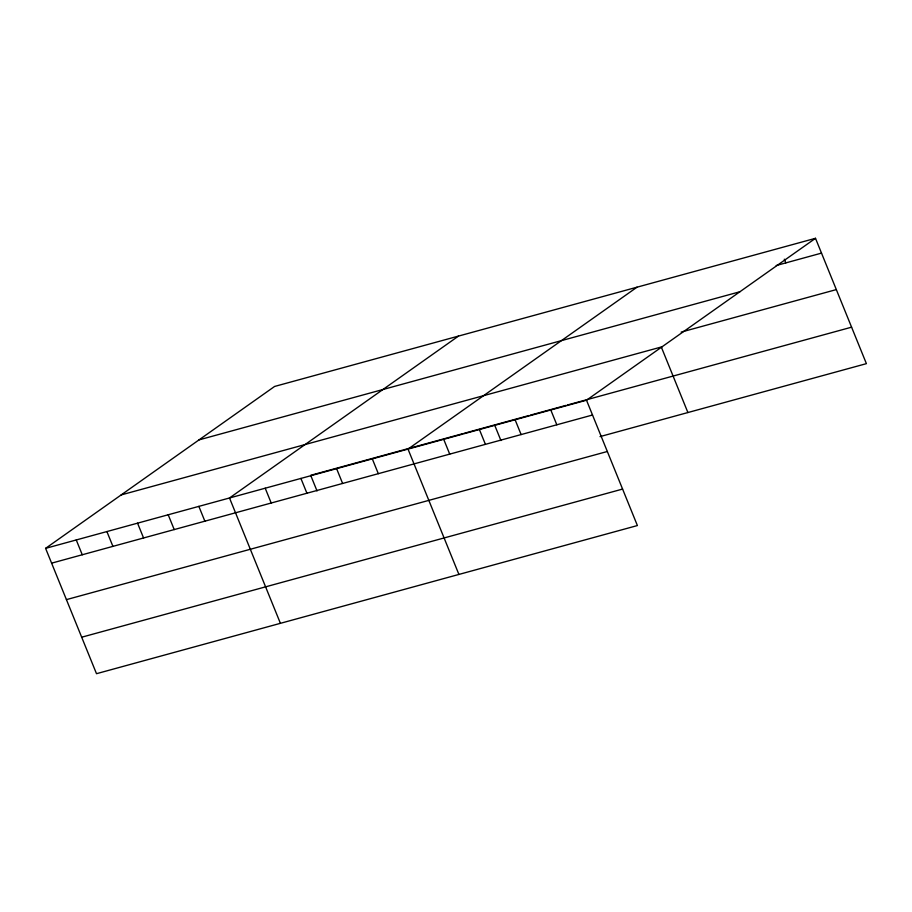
<?xml version="1.0" encoding="UTF-8"?>
<svg xmlns="http://www.w3.org/2000/svg" width="912" height="912" viewBox="0 0 912 912"><rect width="100%" height="100%" fill="white"/><g stroke="black" fill="none" stroke-linecap="round" stroke-linejoin="round"><path stroke-width="1.37" d="M815.499 238.306L586.507 400.208L637.397 525.551L96.501 673.694L45.6 548.351L274.603 386.449L815.499 238.306L866.4 363.649L600.028 436.609M458.508 336.083L229.505 497.986L280.406 623.318M637.009 287.2L408.006 449.092L458.907 574.435M776.203 265.529L821.518 253.114M199.033 439.88L739.94 291.737M681.173 332.093L836.327 289.594M121.171 494.92L662.078 346.788M402.637 450.129L310.684 475.312L317.034 490.952M403.97 449.764L462.612 433.713M463.946 433.348L528.914 415.541M530.294 415.165L565.987 405.395M567.367 405.019L851.591 327.18M45.6 548.351L586.507 400.208M51.608 563.16L592.515 415.017M66.428 599.629L607.324 451.497M81.681 637.214L622.588 489.071M784.32 259.19L785.813 262.895M661.519 347.552L687.899 412.543M550.802 409.99L556.822 424.798M515.109 419.759L521.117 434.568M494.589 424.946L500.939 440.576M479.404 429.541L485.423 444.349M443.711 439.322L449.719 454.13M372.301 458.873L378.32 473.681M336.608 468.654L342.616 483.463M300.903 478.424L306.922 493.232M265.21 488.205L271.217 503.014M198.862 506.377L204.869 521.185M168.207 514.767L174.215 529.576M137.552 523.169L143.572 537.977M106.898 531.559L112.917 546.368M76.255 539.95L82.262 554.758"/></g></svg>
